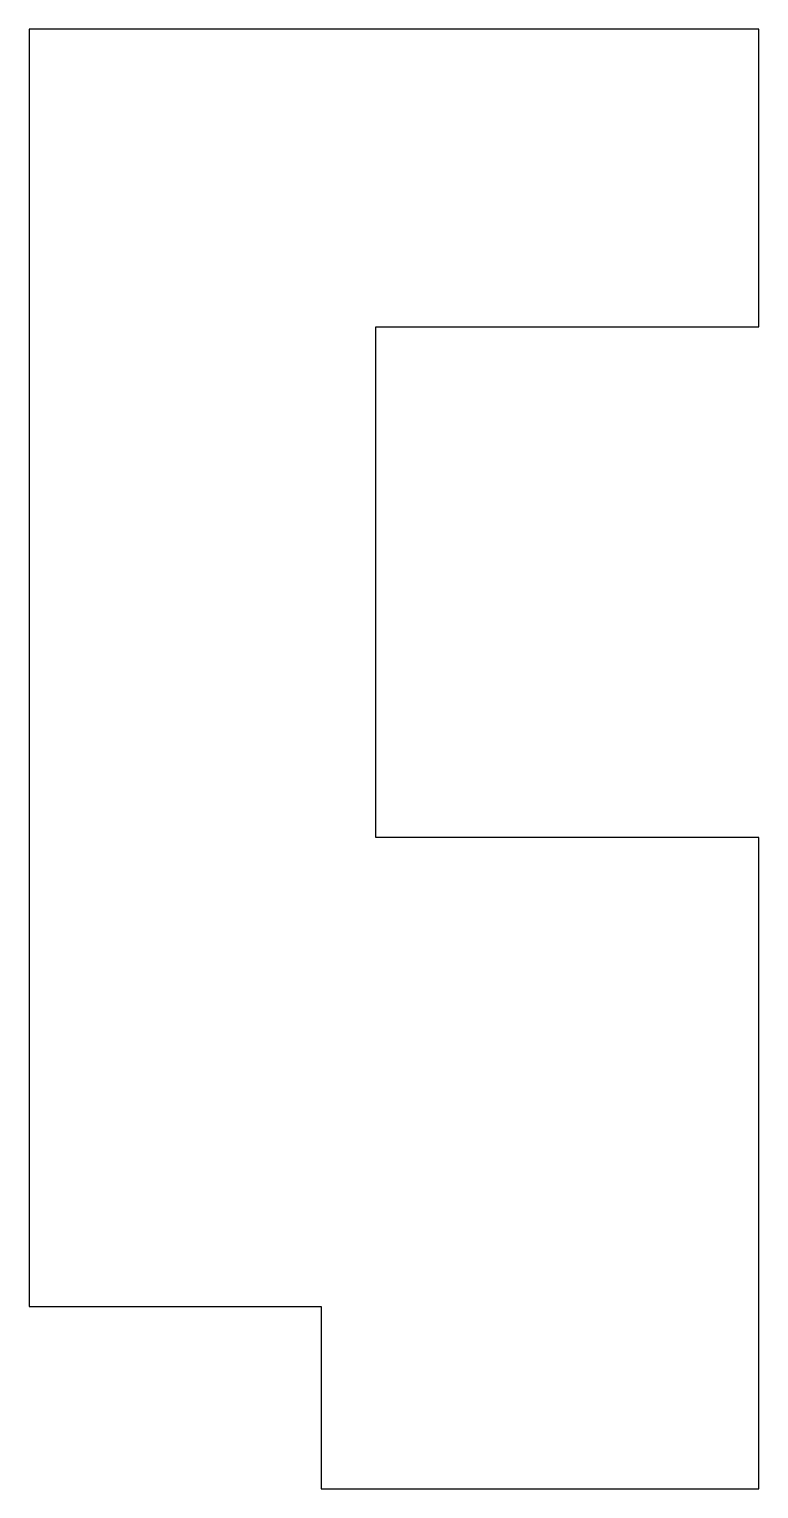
# Model space of a CAD drawing. Header units: millimetres. Extents: x 0 to 10, y 0 to 20.
import ezdxf

# ---------------------------------------------------------------- set-up
doc = ezdxf.new("R2010")
doc.units = ezdxf.units.MM
doc.layers.add('CUT', color=1, linetype='CONTINUOUS')

msp = doc.modelspace()

# ---------------------------------------------------------------- linework, layer by layer
at = {"layer": 'CUT', "color": 1}
msp.add_lwpolyline([(0, 2.5), (4, 2.5), (4, 0), (10, 0), (10, 8.9234), (4.75, 8.9234), (4.75, 15.9234), (10, 15.9234), (10, 20), (0, 20)], close=True, dxfattribs=at)

doc.saveas('drawing.dxf')
